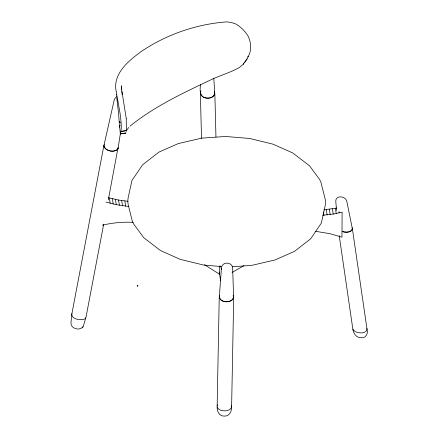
<?xml version="1.0" encoding="UTF-8"?>
<svg xmlns="http://www.w3.org/2000/svg" width="438" height="438" viewBox="0 0 438 438"><rect width="100%" height="100%" fill="white"/><g stroke="black" fill="none" stroke-linecap="round" stroke-linejoin="round"><path stroke-width="0.66" d="M137.828 285.877L137.428 286.107L137.811 285.74M213.788 78.188L214.713 92.423C215.189 101.167 197.609 99.333 200.949 90.765M137.839 285.806L137.275 285.768L137.466 286.025M204.524 264.722L219.389 274.144L219.443 265.959M137.362 285.521L137.247 285.631M200.566 84.611C199.46 91.465 199.903 98.632 208.499 98.139C211.685 98.09 215.595 95.424 214.647 91.887M119.793 122.218L119.744 125.936M219.246 296.822C219.92 303.967 235.409 303.26 233.169 295.535L233.706 297.435L231.614 406.612C231.976 411.216 229.205 416.675 223.955 416.1C218.65 416.22 216.744 410.439 217.16 405.999L219.246 296.822L219.591 295.645M126.44 131.367L126.21 118.222M221.436 267.908L219.383 296.356C219.515 303.14 231.91 303.567 233.706 297.435M116.541 94.964L116.563 94.69M119.886 125.399L119.662 126.982L119.777 125.837M120.286 132.484L120.373 133.864L125.832 133.064L120.373 133.864M120.543 133.968L120.915 131.367L125.832 130.699L120.981 131.52L121.249 127.874A28.306 4.971 78.3 0 0 119.404 109.516L116.201 91.564M120.549 132.462L118.046 148.581C114.953 153.147 105.306 151.318 103.801 145.947L104.375 144.649M120.532 122.218L119.202 122.344L119.443 121.501M103.801 145.947L71.712 314.632L70.94 323.43C71.202 329.053 80.619 331.177 83.297 326.266L86.062 316.882L103.702 224.141M108.306 199.947L118.025 147.584M119.744 126.489L119.662 126.982M118.151 148.197L117.877 149.172C114.143 152.971 104.797 151.121 103.921 145.569L114.23 99.897L115.599 97.406M71.985 313.652L71.712 314.632L72.62 316.74A7.572 4.062 10.6 0 0 76.924 319.247L82.377 319.707A6.948 3.723 10.6 0 0 85.788 317.857M336.587 210.519L335.804 201.726C335.07 194.631 346.135 195.83 346.896 201.754L352.382 228.795L352.114 229.819C349.967 232.682 345.697 232.534 342.582 231.631C345.757 232.479 350.696 232.753 352.267 229.194L352.163 227.727M217.16 405.999L217.505 404.821M221.633 266.961C223.139 261.223 232.507 262.159 232.644 268.182L233.613 296.696M209.32 80.581C218.71 75.79 230.059 72.85 239.476 67.441L243.227 64.266L247.01 58.927C246.145 60.532 248.39 56.371 248.412 56.184C251.959 49.773 251.007 41.774 247.733 35.445C244.656 30.726 240.358 26.554 235.469 23.789M126.462 130.573L128.717 127.48M243.227 64.266L243.736 63.62M244.585 62.525L246.183 60.504M82.103 327.832L82.437 327.46M82.716 327.153L83.072 326.748M130.004 126.193C152.889 107.381 181.529 93.759 208.877 80.767M248.412 56.184L247.607 56.935M125.673 133.152L121.025 133.71M232.074 272.447L243.917 265.669M102.306 225.247C112.363 222.756 122.799 221.847 133.147 222.312M322.74 215.266L333.225 214.067L342.116 212.184L341.947 237.204L330.049 233.706L315.705 231.324M323.791 209.901L336.603 208.039M232.375 266.737L251.675 265.395L274.949 259.98L294.391 251.423L310.712 238.765L321.35 223.084L325.215 205.57L325.494 202.422L325.215 199.268L320.769 181.699L319.505 179.366L309.606 165.876L292.858 153.004L273.071 144.184L249.627 138.463L225.592 136.481L201.633 138.145L178.365 143.56L158.917 152.117L142.602 164.776L131.958 180.456L128.093 197.965L127.814 201.119L128.093 204.272L131.745 219.022L132.539 221.842L133.804 224.174L143.702 237.664L160.45 250.536L180.237 259.356L203.681 265.078L221.042 266.512M108.148 197.691L118.561 200.04L127.989 201.294M105.985 202.055L116.273 204.683L128.81 206.528M234.04 23.313L234.954 23.597M233.646 23.187L230.268 22.333A22.984 19.776 7.7 0 0 226.347 21.905C196.224 24.2 166.462 34.503 141.436 51.377C128.876 60.608 112.511 73.633 116.152 91.312M214.396 91.537L214.713 92.423M339.204 235.562L352.7 328.139C352.979 332.699 355.793 337.567 360.786 337.714C365.516 338.656 368.446 333.767 367.06 329.48L352.382 228.795M119.202 122.344L118.632 113.831L116.568 96.092M366.841 328.412L367.06 329.48C365.763 333.816 359.614 333.285 356.214 331.977A7.588 4.232 5.5 0 1 352.924 329.212M221.447 269.72L220.714 265.965M121.934 91.433L126.215 118.271M338.996 211.587L339.198 212.895M335.415 208.291L336.236 213.525M332.409 208.838L333.225 214.067M329.36 209.298L330.181 214.527M326.283 209.671L327.098 214.899M323.479 211.921L323.989 215.189M124.83 200.965L125.651 206.194M121.687 200.544L122.503 205.778M118.561 200.04L119.377 205.274M115.457 199.454L116.273 204.683M112.385 198.781L113.201 204.015M109.347 198.025L110.162 203.259M219.246 272.102L220.593 280.857M219.186 272.858L219.389 274.144M231.467 405.413L231.269 407.789L230.454 408.868A7.588 4.845 3 0 1 225.888 410.822L222.148 410.663L220.44 410.127A6.877 4.391 3 0 1 217.308 407.198M121.731 89.713L121.304 85.815L122.18 94.57M119.623 126.593L120.313 133.481M214.839 93.261L215.956 137.045M200.352 92.582L201.518 138.413"/></g></svg>
